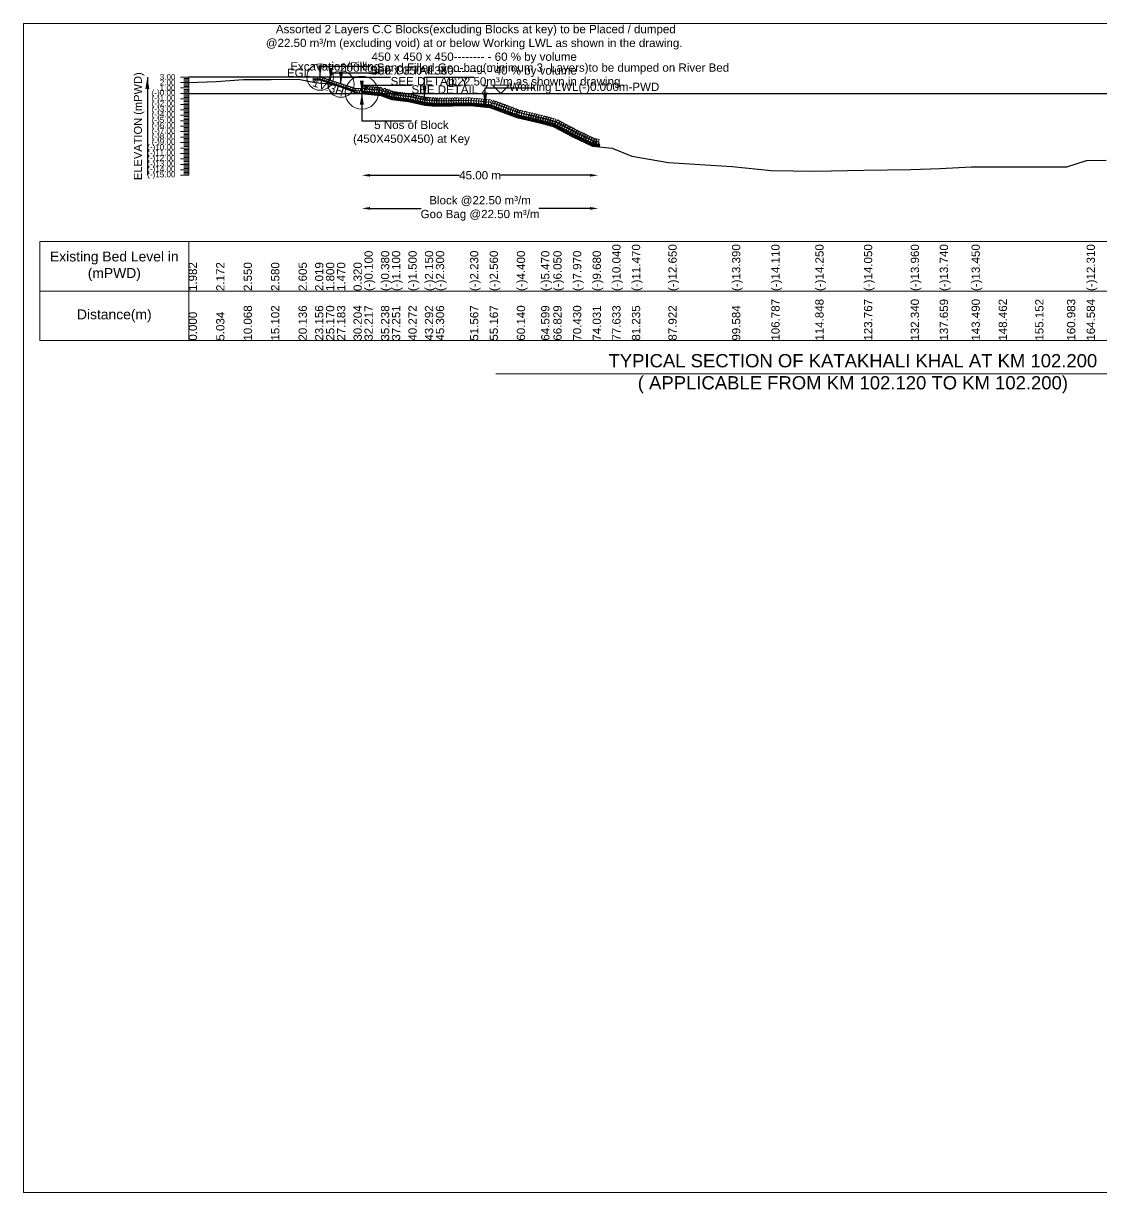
# Model space of a CAD drawing. Header units: inches. Extents: x 89000 to 845000, y -7071 to 31.
# Drawn here: x 385000 to 391522, y -7071 to 0 of the extents above; entities that cross this region are included whole.
import ezdxf

# ---------------------------------------------------------------- set-up
doc = ezdxf.new("R2010")
doc.units = ezdxf.units.IN
doc.header["$LTSCALE"] = 7
doc.header["$MEASUREMENT"] = 0
for name, color, linetype, lineweight in [('Cross section Data Border', 7, 'Continuous', 9), ('Cross Section Labels', 7, 'Continuous', 9), ('Existing_Bed_Level for Xsection', 7, 'Continuous', 25), ('Long Section Labels', 7, 'Continuous', 9)]:
    doc.layers.add(name, color=color, linetype=linetype, lineweight=lineweight)
doc.styles.get("Standard").update_dxf_attribs({"font": 'arial.ttf'})
doc.dimstyles.new('Appron Lebeling Style', dxfattribs={"dimtxt": 50, "dimasz": 50, "dimexe": 0.18, "dimexo": 0.0625, "dimgap": 0.09, "dimtad": 0, "dimtih": 1, "dimtoh": 1, "dimdec": 4, "dimzin": 0, "dimdsep": 46, "dimtxsty": 'Standard', "dimcen": 0.09, "dimse1": 1, "dimse2": 1, "dimadec": 0, "dimazin": 0, "dimtfac": 1, "dimtdec": 4, "dimtofl": 0, "dimtmove": 0, "dimatfit": 3, "dimfxl": 1, "dimtolj": 1, "dimtzin": 0, "dimarcsym": 0})
doc.dimstyles.get("Standard").update_dxf_attribs({"dimtxt": 0.18, "dimasz": 0.18, "dimexe": 0.18, "dimexo": 0.0625, "dimgap": 0.09, "dimtad": 0, "dimtih": 1, "dimtoh": 1, "dimdec": 4, "dimzin": 0, "dimdsep": 46, "dimtxsty": 'Standard', "dimcen": 0.09, "dimadec": 0, "dimazin": 0, "dimtfac": 1, "dimtdec": 4, "dimtofl": 0, "dimtmove": 0, "dimatfit": 3, "dimfxl": 1, "dimtolj": 1, "dimtzin": 0, "dimarcsym": 0})

# ---------------------------------------------------------------- blocks, each defined once
blk = doc.blocks.new('*D299')
at = {"layer": 'Cross Section Labels', "color": 0, "lineweight": -2, "transparency": 16777216}
for p, q in [((387097.3, -918.8), (387638.8, -918.8)), ((388427.4, -918.8), (387886, -918.8))]:
    blk.add_line(p, q, dxfattribs=at)
at = {"layer": 'Cross Section Labels', "color": 0, "transparency": 16777216}
for points in [[(387097.3, -910.4), (387097.3, -927.1), (387047.3, -918.8)], [(388427.4, -910.4), (388427.4, -927.1), (388477.4, -918.8)]]:
    blk.add_solid(points, dxfattribs=at)
at = {"layer": 'Defpoints', "color": 0, "transparency": 16777216}
for p in [(387047.3, -423.8), (388477.4, -746.6), (388477.4, -918.8)]:
    blk.add_point(p, dxfattribs=at)
at = {"layer": 'Cross Section Labels', "color": 0, "transparency": 16777216, "insert": (387762.4, -918.8), "char_height": 50, "attachment_point": 5}
blk.add_mtext('\\A1;45.00 m', dxfattribs=at)
blk = doc.blocks.new('*D300')
at = {"layer": 'Cross Section Labels', "color": 0, "lineweight": -2, "transparency": 16777216}
for p, q in [((387097.3, -1118.8), (387406.7, -1118.8)), ((388427.4, -1118.8), (388118, -1118.8))]:
    blk.add_line(p, q, dxfattribs=at)
at = {"layer": 'Cross Section Labels', "color": 0, "transparency": 16777216}
for points in [[(387097.3, -1110.4), (387097.3, -1127.1), (387047.3, -1118.8)], [(388427.4, -1110.4), (388427.4, -1127.1), (388477.4, -1118.8)]]:
    blk.add_solid(points, dxfattribs=at)
at = {"layer": 'Defpoints', "color": 0, "transparency": 16777216}
for p in [(387047.3, -423.8), (388477.4, -746.6), (388477.4, -1118.8)]:
    blk.add_point(p, dxfattribs=at)
at = {"layer": 'Cross Section Labels', "color": 0, "transparency": 16777216, "insert": (387762.4, -1118.8), "char_height": 50, "attachment_point": 5}
blk.add_mtext('\\A1;Block @22.50 m³/m ^JGoo Bag @22.50 m³/m ', dxfattribs=at)

msp = doc.modelspace()

# ---------------------------------------------------------------- linework, layer by layer
at = {"layer": 'Cross section Data Border'}
msp.add_lwpolyline([(385100, -1318.75), (394134.68528, -1318.75), (394134.68528, -1918.75), (385100, -1918.75)], close=True, dxfattribs=at)
for points in [[(386000, -1318.75), (386000, -1918.75)], [(385100, -1618.75), (394134.68528, -1618.75)]]:
    msp.add_lwpolyline(points, dxfattribs=at)
at = {"layer": 'Cross Section Labels'}
for points in [[(385000, 0), (395000, 0), (395000, -7071), (385000, -7071)], [(387888.34237, -423.75), (387938.34237, -373.75), (387838.34237, -373.75)]]:
    msp.add_lwpolyline(points, close=True, dxfattribs=at)
msp.add_lwpolyline([(387857.34264, -2118.75), (390017.34264, -2118.75), (392177.34264, -2118.75)], dxfattribs=at)
for centre, radius in [((386794.89237, -324.75), 80), ((386921.11737, -366.825), 80), ((387047.34237, -418.8), 100)]:
    msp.add_circle(centre, radius, dxfattribs=at)
at = {"layer": 'Existing_Bed_Level for Xsection'}
for points in [[(387047.34237, -324.75), (386000, -324.75)], [(386000, -358.344), (386166.12013, -352.074), (386332.24043, -339.6), (386498.36056, -338.61), (386664.48086, -337.785), (386764.16101, -357.123), (386830.60098, -364.35), (386897.04116, -375.24), (386996.72128, -413.19), (387063.16146, -427.05), (387162.84158, -436.29), (387229.28159, -460.05), (387328.96174, -473.25), (387428.64187, -494.7), (387495.08204, -499.65), (387701.71277, -497.34), (387820.513, -508.23), (387984.61297, -568.95), (388131.75641, -604.26), (388205.35003, -623.4), (388324.17727, -686.76), (388443.01968, -743.19), (388561.87517, -755.07), (388680.74199, -802.26), (388901.44029, -841.2), (389286.28254, -865.62), (389523.98033, -889.38), (389789.96956, -894), (390084.32207, -887.4), (390367.2338, -884.43), (390542.76296, -877.17), (390735.18088, -867.6), (390899.23473, -867.6), (391120.01749, -867.6), (391312.43614, -867.6), (391431.25684, -829.98), (391550.08452, -826.68)], [(387010.21737, -396.525), (386796.41647, -325.25804), (386794.89237, -324.75), (386793.28582, -324.75), (386763.58582, -324.75)], [(386763.58582, -334.65), (386793.28582, -334.65), (387010.21737, -406.96052)], [(386763.58582, -337.95), (386792.7503, -337.95), (387005.6003, -408.9)], [(386763.58582, -341.25), (386792.21479, -341.25), (387002.79237, -411.44253)], [(386000, -423.75), (394034.68528, -423.75)]]:
    msp.add_lwpolyline(points, dxfattribs=at)
at = {"layer": 'Long Section Labels'}
for points in [[(386000, -324.75), (385950, -324.75)], [(386000, -333), (385970, -333)], [(386000, -341.25), (385970, -341.25)], [(386000, -349.5), (385970, -349.5)], [(386000, -918.75), (386000, -885.75), (386000, -852.75), (386000, -819.75), (386000, -786.75), (386000, -753.75), (386000, -720.75), (386000, -687.75), (386000, -654.75), (386000, -621.75), (386000, -588.75), (386000, -555.75), (386000, -522.75), (386000, -489.75), (386000, -456.75), (386000, -423.75), (386000, -390.75), (386000, -357.75), (386000, -324.75)], [(386000, -357.75), (385950, -357.75)], [(386000, -390.75), (385950, -390.75)], [(386000, -423.75), (385950, -423.75)], [(386000, -366), (385970, -366)], [(386000, -374.25), (385970, -374.25)], [(386000, -382.5), (385970, -382.5)], [(386000, -399), (385970, -399)], [(386000, -407.25), (385970, -407.25)], [(386000, -415.5), (385970, -415.5)], [(386000, -456.75), (385950, -456.75)], [(386000, -489.75), (385950, -489.75)], [(386000, -432), (385970, -432)], [(386000, -440.25), (385970, -440.25)], [(386000, -448.5), (385970, -448.5)], [(386000, -465), (385970, -465)], [(386000, -473.25), (385970, -473.25)], [(386000, -481.5), (385970, -481.5)], [(386000, -522.75), (385950, -522.75)], [(386000, -555.75), (385950, -555.75)], [(386000, -498), (385970, -498)], [(386000, -506.25), (385970, -506.25)], [(386000, -514.5), (385970, -514.5)], [(386000, -531), (385970, -531)], [(386000, -539.25), (385970, -539.25)], [(386000, -547.5), (385970, -547.5)], [(386000, -564), (385970, -564)], [(386000, -588.75), (385950, -588.75)], [(386000, -621.75), (385950, -621.75)], [(386000, -572.25), (385970, -572.25)], [(386000, -580.5), (385970, -580.5)], [(386000, -597), (385970, -597)], [(386000, -605.25), (385970, -605.25)], [(386000, -613.5), (385970, -613.5)], [(386000, -630), (385970, -630)], [(386000, -654.75), (385950, -654.75)], [(386000, -687.75), (385950, -687.75)], [(386000, -638.25), (385970, -638.25)], [(386000, -646.5), (385970, -646.5)], [(386000, -663), (385970, -663)], [(386000, -671.25), (385970, -671.25)], [(386000, -679.5), (385970, -679.5)], [(386000, -696), (385970, -696)], [(386000, -704.25), (385970, -704.25)], [(386000, -720.75), (385950, -720.75)], [(386000, -753.75), (385950, -753.75)], [(386000, -712.5), (385970, -712.5)], [(386000, -729), (385970, -729)], [(386000, -737.25), (385970, -737.25)], [(386000, -745.5), (385970, -745.5)], [(386000, -762), (385970, -762)], [(386000, -770.25), (385970, -770.25)], [(386000, -786.75), (385950, -786.75)], [(386000, -819.75), (385950, -819.75)], [(386000, -778.5), (385970, -778.5)], [(386000, -795), (385970, -795)], [(386000, -803.25), (385970, -803.25)], [(386000, -811.5), (385970, -811.5)], [(386000, -828), (385970, -828)], [(386000, -836.25), (385970, -836.25)], [(386000, -844.5), (385970, -844.5)], [(386000, -852.75), (385950, -852.75)], [(386000, -885.75), (385950, -885.75)], [(386000, -918.75), (385950, -918.75)], [(386000, -861), (385970, -861)], [(386000, -869.25), (385970, -869.25)], [(386000, -877.5), (385970, -877.5)], [(386000, -894), (385970, -894)], [(386000, -902.25), (385970, -902.25)], [(386000, -910.5), (385970, -910.5)]]:
    msp.add_lwpolyline(points, dxfattribs=at)
for points in [[(386763.58582, -324.75), (386753.68582, -324.75), (386753.68582, -339.6), (386763.58582, -339.6)], [(386763.58582, -339.6), (386753.68582, -339.6), (386753.68582, -354.45), (386763.58582, -354.45)], [(386778.43582, -324.75), (386763.58582, -324.75), (386763.58582, -334.65), (386778.43582, -334.65)], [(386793.28582, -324.75), (386778.43582, -324.75), (386778.43582, -334.65), (386793.28582, -334.65)], [(386810.50442, -329.95402), (386796.41647, -325.25804), (386793.28582, -334.65), (386807.37377, -339.34598)], [(386824.59237, -334.65), (386810.50442, -329.95402), (386807.37377, -339.34598), (386821.46171, -344.04196)], [(386838.68032, -339.34598), (386824.59237, -334.65), (386821.46171, -344.04196), (386835.54966, -348.73795)], [(386852.76826, -344.04196), (386838.68032, -339.34598), (386835.54966, -348.73795), (386849.63761, -353.43393)], [(386866.85621, -348.73795), (386852.76826, -344.04196), (386849.63761, -353.43393), (386863.72555, -358.12991)], [(386880.94416, -353.43393), (386866.85621, -348.73795), (386863.72555, -358.12991), (386877.8135, -362.82589)], [(386895.0321, -358.12991), (386880.94416, -353.43393), (386877.8135, -362.82589), (386891.90145, -367.52188)], [(386909.12005, -362.82589), (386895.0321, -358.12991), (386891.90145, -367.52188), (386905.9894, -372.21786)], [(386923.208, -367.52188), (386909.12005, -362.82589), (386905.9894, -372.21786), (386920.07734, -376.91384)], [(386937.29594, -372.21786), (386923.208, -367.52188), (386920.07734, -376.91384), (386934.16529, -381.60982)], [(386951.38389, -376.91384), (386937.29594, -372.21786), (386934.16529, -381.60982), (386948.25324, -386.30581)], [(386965.47184, -381.60982), (386951.38389, -376.91384), (386948.25324, -386.30581), (386962.34118, -391.00179)], [(386979.55979, -386.30581), (386965.47184, -381.60982), (386962.34118, -391.00179), (386976.42913, -395.69777)], [(386993.64773, -391.00179), (386979.55979, -386.30581), (386976.42913, -395.69777), (386990.51708, -400.39375)], [(387007.73568, -395.69777), (386993.64773, -391.00179), (386990.51708, -400.39375), (387004.60502, -405.08973)], [(387017.64237, -408.9), (387002.79237, -408.9), (387002.79237, -423.75), (387017.64237, -423.75)], [(387025.06737, -394.05), (387010.21737, -394.05), (387010.21737, -408.9), (387025.06737, -408.9)], [(387032.49237, -408.9), (387017.64237, -408.9), (387017.64237, -423.75), (387032.49237, -423.75)], [(387039.91737, -394.05), (387025.06737, -394.05), (387025.06737, -408.9), (387039.91737, -408.9)], [(387047.34237, -408.9), (387032.49237, -408.9), (387032.49237, -423.75), (387047.34237, -423.75)], [(387066.55919, -393.69109), (387051.73275, -394.5273), (387052.56897, -409.35374), (387067.3954, -408.51753)], [(387073.08027, -386.38989), (387062.00116, -376.50172), (387052.113, -387.58082), (387063.1921, -397.46899)], [(387083.20938, -386.90024), (387071.084, -378.32716), (387062.51092, -390.45254), (387074.6363, -399.02562)], [(387077.55497, -394.89147), (387062.91796, -397.3975), (387065.42399, -412.03452), (387080.061, -409.52849)], [(387097.99598, -388.2709), (387085.8706, -379.69782), (387077.29753, -391.8232), (387089.42291, -400.39628)], [(387092.34158, -396.26214), (387077.70456, -398.76817), (387080.21059, -413.40519), (387094.84761, -410.89916)], [(387112.78259, -389.64157), (387100.65721, -381.06849), (387092.08413, -393.19387), (387104.20951, -401.76695)], [(387107.12819, -397.6328), (387092.49117, -400.13883), (387094.9972, -414.77585), (387109.63422, -412.26982)], [(387127.5692, -391.01224), (387115.44382, -382.43916), (387106.87074, -394.56454), (387118.99612, -403.13762)], [(387121.9148, -399.00347), (387107.27778, -401.5095), (387109.78381, -416.14652), (387124.42083, -413.64049)], [(387142.35581, -392.3829), (387130.23043, -383.80983), (387121.65735, -395.93521), (387133.78273, -404.50828)], [(387136.70141, -400.37414), (387122.06439, -402.88017), (387124.57042, -417.51719), (387139.20744, -415.01116)], [(387157.14242, -393.75357), (387145.01704, -385.18049), (387136.44396, -397.30587), (387148.56934, -405.87895)], [(387151.48801, -401.7448), (387136.851, -404.25083), (387139.35703, -418.88785), (387153.99404, -416.38182)], [(387171.92902, -395.12424), (387159.80364, -386.55116), (387151.23057, -398.67654), (387163.35595, -407.24962)], [(387166.27462, -403.11547), (387151.6376, -405.6215), (387154.14363, -420.25852), (387168.78065, -417.75249)], [(387188.38981, -410.00827), (387173.58903, -408.80017), (387172.38094, -423.60095), (387187.18171, -424.80905)], [(387195.8519, -403.67193), (387186.23592, -392.35577), (387174.91977, -401.97175), (387184.53575, -413.28791)], [(387202.37258, -415.00873), (387187.57181, -413.80064), (387186.36371, -428.60141), (387201.16448, -429.80951)], [(387209.83468, -408.67239), (387200.21869, -397.35623), (387188.90254, -406.97222), (387198.51852, -418.28837)], [(387216.35535, -420.0092), (387201.55458, -418.8011), (387200.34648, -433.60187), (387215.14726, -434.80997)], [(387223.81745, -413.67285), (387214.20146, -402.35669), (387202.88531, -411.97268), (387212.50129, -423.28883)], [(387230.33812, -425.00966), (387215.53735, -423.80156), (387214.32925, -438.60234), (387229.13003, -439.81043)], [(387237.80022, -418.67331), (387228.18424, -407.35716), (387216.86808, -416.97314), (387226.48406, -428.28929)], [(387251.78299, -423.67377), (387242.16701, -412.35762), (387230.85085, -421.9736), (387240.46683, -433.28975)], [(387258.35522, -421.70606), (387246.57536, -412.66408), (387237.53338, -424.44394), (387249.31323, -433.48592)], [(387273.0767, -423.65553), (387261.29684, -414.61355), (387252.25486, -426.39341), (387264.03472, -435.43539)], [(387287.79818, -425.605), (387276.01832, -416.56302), (387266.97634, -428.34288), (387278.7562, -437.38486)], [(387302.51966, -427.55447), (387290.73981, -418.51249), (387281.69782, -430.29235), (387293.47768, -439.33433)], [(387317.24115, -429.50395), (387305.46129, -420.46196), (387296.41931, -432.24182), (387308.19917, -441.2838)], [(387331.96263, -431.45342), (387320.18277, -422.41144), (387311.14079, -434.19129), (387322.92065, -443.23328)], [(387244.3209, -430.01012), (387229.52012, -428.80202), (387228.31202, -443.6028), (387243.1128, -444.81089)], [(387252.39179, -429.46941), (387237.66775, -431.39952), (387239.59786, -446.12355), (387254.3219, -444.19345)], [(387267.11327, -431.41888), (387252.38924, -433.34899), (387254.31935, -448.07303), (387269.04338, -446.14292)], [(387281.83475, -433.36835), (387267.11072, -435.29846), (387269.04083, -450.0225), (387283.76486, -448.09239)], [(387296.55624, -435.31782), (387281.8322, -437.24793), (387283.76231, -451.97197), (387298.48635, -450.04186)], [(387311.27772, -437.2673), (387296.55369, -439.1974), (387298.48379, -453.92144), (387313.20783, -451.99133)], [(387325.9992, -439.21677), (387311.27517, -441.14688), (387313.20528, -455.87091), (387327.92931, -453.9408)], [(387343.25631, -442.21283), (387328.4249, -442.95567), (387329.16774, -457.78708), (387343.99915, -457.04424)], [(387349.82324, -434.95284), (387338.80662, -424.9951), (387328.84888, -436.01172), (387339.8655, -445.96946)], [(387357.77399, -445.33686), (387342.94258, -446.07971), (387343.68542, -460.91111), (387358.51683, -460.16827)], [(387364.34092, -438.07687), (387353.32429, -428.11913), (387343.36656, -439.13576), (387354.38318, -449.09349)], [(387372.29166, -448.4609), (387357.46025, -449.20374), (387358.20309, -464.03515), (387373.0345, -463.29231)], [(387378.85859, -441.2009), (387367.84197, -431.24317), (387357.88423, -442.25979), (387368.90086, -452.21753)], [(387386.80934, -451.58493), (387371.97793, -452.32777), (387372.72077, -467.15918), (387387.55218, -466.41634)], [(387393.37627, -444.32494), (387382.35964, -434.3672), (387372.40191, -445.38383), (387383.41853, -455.34156)], [(387401.32701, -454.70897), (387386.4956, -455.45181), (387387.23844, -470.28322), (387402.06985, -469.54038)], [(387407.89394, -447.44897), (387396.87732, -437.49124), (387386.91958, -448.50786), (387397.93621, -458.4656)], [(387415.84469, -457.833), (387401.01328, -458.57584), (387401.75612, -473.40725), (387416.58753, -472.66441)], [(387422.41162, -450.57301), (387411.395, -440.61527), (387401.43726, -451.63189), (387412.45388, -461.58963)], [(387430.36236, -460.95704), (387415.53096, -461.69988), (387416.2738, -476.53129), (387431.10521, -475.78845)], [(387436.92929, -453.69704), (387425.91267, -443.73931), (387415.95494, -454.75593), (387426.97156, -464.71367)], [(387446.0361, -454.05118), (387433.75782, -445.69856), (387425.40519, -457.97684), (387437.68347, -466.32946)], [(387440.52699, -462.14327), (387425.93763, -464.91331), (387428.70768, -479.50267), (387443.29704, -476.73262)], [(387460.84506, -455.1545), (387448.56678, -446.80187), (387440.21415, -459.08015), (387452.49243, -467.43278)], [(387455.33594, -463.24658), (387440.74659, -466.01663), (387443.51663, -480.60598), (387458.10599, -477.83594)], [(387475.65401, -456.25781), (387463.37573, -447.90519), (387455.02311, -460.18346), (387467.30139, -468.53609)], [(387470.1449, -464.34989), (387455.55554, -467.11994), (387458.32559, -481.7093), (387472.91495, -478.93925)], [(387490.46297, -457.36112), (387478.18469, -449.0085), (387469.83206, -461.28678), (387482.11034, -469.6394)], [(387484.95386, -465.45321), (387470.3645, -468.22325), (387473.13455, -482.81261), (387487.72391, -480.04256)], [(387505.27193, -458.46444), (387492.99365, -450.11181), (387484.64102, -462.39009), (387496.9193, -470.74272)], [(387499.76281, -466.55652), (387485.17346, -469.32657), (387487.94351, -483.91592), (387502.53286, -481.14588)], [(387516.56483, -457.57841), (387503.6178, -450.30539), (387496.34477, -463.25242), (387509.29181, -470.52544)], [(387511.76725, -466.1116), (387497.46792, -470.11804), (387501.47436, -484.41737), (387515.77369, -480.41094)], [(387531.4139, -457.41241), (387518.46687, -450.13939), (387511.19385, -463.08642), (387524.14088, -470.35944)], [(387526.61632, -465.9456), (387512.31699, -469.95204), (387516.32343, -484.25137), (387530.62276, -480.24493)], [(387546.26297, -457.2464), (387533.31594, -449.97338), (387526.04292, -462.92042), (387538.98995, -470.19344)], [(387541.4654, -465.7796), (387527.16606, -469.78603), (387531.1725, -484.08537), (387545.47183, -480.07893)], [(387561.11204, -457.0804), (387548.16501, -449.80738), (387540.89199, -462.75441), (387553.83902, -470.02743)], [(387556.31447, -465.61359), (387542.01513, -469.62003), (387546.02157, -483.91936), (387560.32091, -479.91293)], [(387575.96112, -456.9144), (387563.01408, -449.64138), (387555.74106, -462.58841), (387568.68809, -469.86143)], [(387571.16354, -465.44759), (387556.86421, -469.45403), (387560.87064, -483.75336), (387575.16998, -479.74692)], [(387590.81019, -456.7484), (387577.86316, -449.47537), (387570.59013, -462.42241), (387583.53717, -469.69543)], [(387586.01261, -465.28159), (387571.71328, -469.28802), (387575.71972, -483.58736), (387590.01905, -479.58092)], [(387605.65926, -456.58239), (387592.71223, -449.30937), (387585.43921, -462.2564), (387598.38624, -469.52942)], [(387600.86168, -465.11558), (387586.56235, -469.12202), (387590.56879, -483.42136), (387604.86812, -479.41492)], [(387620.50833, -456.41639), (387607.5613, -449.14337), (387600.28828, -462.0904), (387613.23531, -469.36342)], [(387615.71076, -464.94958), (387601.41142, -468.95602), (387605.41786, -483.25535), (387619.7172, -479.24891)], [(387635.35741, -456.25039), (387622.41037, -448.97736), (387615.13735, -461.9244), (387628.08438, -469.19742)], [(387630.55983, -464.78358), (387616.26049, -468.79002), (387620.26693, -483.08935), (387634.56627, -479.08291)], [(387649.13199, -453.5716), (387634.74667, -449.88584), (387631.06091, -464.27117), (387645.44623, -467.95693)], [(387645.4089, -464.61757), (387631.10957, -468.62401), (387635.11601, -482.92335), (387649.41534, -478.91691)], [(387663.98107, -453.4056), (387649.59574, -449.71984), (387645.90998, -464.10517), (387660.29531, -467.79093)], [(387660.25797, -464.45157), (387645.95864, -468.45801), (387649.96508, -482.75734), (387664.26441, -478.7509)], [(387678.83014, -453.2396), (387664.44481, -449.55384), (387660.75905, -463.93916), (387675.14438, -467.62493)], [(387675.10705, -464.28557), (387660.80771, -468.29201), (387664.81415, -482.59134), (387679.11348, -478.5849)], [(387693.67921, -453.0736), (387679.29388, -449.38783), (387675.60812, -463.77316), (387689.99345, -467.45892)], [(387689.95612, -464.11956), (387675.65678, -468.126), (387679.66322, -482.42534), (387693.96256, -478.4189)], [(387708.52828, -452.90759), (387694.14296, -449.22183), (387690.45719, -463.60716), (387704.84252, -467.29292)], [(387704.80519, -463.95356), (387690.50586, -467.96), (387694.51229, -482.25933), (387708.81163, -478.2529)], [(387722.99604, -465.80136), (387708.36159, -468.32233), (387710.88256, -482.95679), (387725.51702, -480.43581)], [(387727.83078, -455.19475), (387713.89854, -450.05516), (387708.75896, -463.9874), (387722.69119, -469.12698)], [(387737.78404, -467.15692), (387723.14959, -469.6779), (387725.67056, -484.31235), (387740.30502, -481.79137)], [(387742.61878, -456.55031), (387728.68654, -451.41073), (387723.54696, -465.34296), (387737.47919, -470.48255)], [(387752.57204, -468.51249), (387737.93759, -471.03346), (387740.45856, -485.66791), (387755.09302, -483.14694)], [(387757.40678, -457.90588), (387743.47454, -452.76629), (387738.33496, -466.69852), (387752.26719, -471.83811)], [(387767.36004, -469.86805), (387752.72559, -472.38903), (387755.24656, -487.02348), (387769.88102, -484.5025)], [(387772.19478, -459.26144), (387758.26254, -454.12185), (387753.12296, -468.05409), (387767.05519, -473.19367)], [(387782.14804, -471.22361), (387767.51359, -473.74459), (387770.03456, -488.37904), (387784.66902, -485.85806)], [(387786.98278, -460.617), (387773.05054, -455.47742), (387767.91096, -469.40965), (387781.84319, -474.54924)], [(387796.93604, -472.57918), (387782.30159, -475.10016), (387784.82256, -489.73461), (387799.45702, -487.21363)], [(387801.77078, -461.97257), (387787.83854, -456.83298), (387782.69896, -470.76522), (387796.63119, -475.9048)], [(387811.72404, -473.93474), (387797.08959, -476.45572), (387799.61056, -491.09017), (387814.24502, -488.56919)], [(387816.55878, -463.32813), (387802.62654, -458.18855), (387797.48696, -472.12078), (387811.41919, -477.26037)], [(387826.51204, -475.29031), (387811.87759, -477.81128), (387814.39856, -492.44573), (387829.03302, -489.92476)], [(387831.34678, -464.6837), (387817.41454, -459.54411), (387812.27496, -473.47634), (387826.20719, -478.61593)], [(387848.79608, -483.13567), (387834.00943, -481.76554), (387832.6393, -496.5522), (387847.42595, -497.92233)], [(387856.22193, -474.15059), (387844.10482, -465.56583), (387835.52006, -477.68295), (387847.63717, -486.26771)], [(387862.72325, -488.28898), (387847.93659, -486.91885), (387846.56646, -501.70551), (387861.35312, -503.07564)], [(387870.1491, -479.3039), (387858.03199, -470.71914), (387849.44723, -482.83625), (387861.56434, -491.42101)], [(387876.65041, -493.44228), (387861.86376, -492.07215), (387860.49363, -506.85881), (387875.28028, -508.22894)], [(387884.07626, -484.45721), (387871.95915, -475.87245), (387863.37439, -487.98956), (387875.4915, -496.57432)], [(387898.00343, -489.61051), (387885.88632, -481.02575), (387877.30156, -493.14287), (387889.41867, -501.72763)], [(387911.93059, -494.76382), (387899.81348, -486.17906), (387891.22872, -498.29617), (387903.34584, -506.88093)], [(387925.85776, -499.91713), (387913.74065, -491.33237), (387905.15589, -503.44948), (387917.273, -512.03424)], [(387890.57758, -498.59559), (387875.79092, -497.22546), (387874.42079, -512.01212), (387889.20745, -513.38225)], [(387904.50475, -503.7489), (387889.71809, -502.37877), (387888.34796, -517.16543), (387903.13462, -518.53556)], [(387918.43191, -508.9022), (387903.64525, -507.53207), (387902.27512, -522.31873), (387917.06178, -523.68886)], [(387932.35908, -514.05551), (387917.57242, -512.68538), (387916.20229, -527.47204), (387930.98895, -528.84217)], [(387939.78492, -505.07043), (387927.66781, -496.48567), (387919.08305, -508.60279), (387931.20017, -517.18755)], [(387946.28624, -519.20882), (387931.49958, -517.83869), (387930.12945, -532.62535), (387944.91611, -533.99548)], [(387953.71209, -510.22374), (387941.59498, -501.63898), (387933.01022, -513.75609), (387945.12733, -522.34085)], [(387960.21341, -524.36212), (387945.42675, -522.99199), (387944.05662, -537.77865), (387958.84328, -539.14878)], [(387967.63925, -515.37705), (387955.52214, -506.79229), (387946.93738, -518.9094), (387959.0545, -527.49416)], [(387974.14057, -529.51543), (387959.35391, -528.1453), (387957.98378, -542.93196), (387972.77044, -544.30209)], [(387981.56642, -520.53035), (387969.44931, -511.94559), (387960.86455, -524.06271), (387972.98166, -532.64747)], [(387988.06774, -534.66874), (387973.28108, -533.29861), (387971.91095, -548.08527), (387986.69761, -549.4554)], [(387995.49358, -525.68366), (387983.37647, -517.0989), (387974.79171, -529.21601), (387986.90883, -537.80077)], [(387998.41766, -537.96613), (387983.57286, -538.35937), (387983.9661, -553.20416), (387998.81089, -552.81093)], [(388004.72547, -528.16377), (387991.67572, -521.07668), (387984.58864, -534.12643), (387997.63838, -541.21351)], [(388012.85771, -541.43131), (387998.01291, -541.82454), (387998.40615, -556.66934), (388013.25094, -556.2761)], [(388019.16552, -531.62894), (388006.11577, -524.54186), (387999.02869, -537.5916), (388012.07843, -544.67869)], [(388027.29776, -544.89649), (388012.45296, -545.28972), (388012.8462, -560.13451), (388027.69099, -559.74128)], [(388033.60557, -535.09412), (388020.55582, -528.00704), (388013.46874, -541.05678), (388026.51848, -548.14386)], [(388041.73781, -548.36167), (388026.89301, -548.7549), (388027.28625, -563.59969), (388042.13104, -563.20646)], [(388048.04562, -538.5593), (388034.99587, -531.47222), (388027.90879, -544.52196), (388040.95853, -551.60904)], [(388056.17786, -551.82684), (388041.33306, -552.22008), (388041.7263, -567.06487), (388056.57109, -566.67164)], [(388062.48567, -542.02448), (388049.43592, -534.93739), (388042.34884, -547.98714), (388055.39858, -555.07422)], [(388073.88887, -562.6288), (388063.10989, -552.41429), (388052.89538, -563.19327), (388063.67436, -573.40778)], [(388076.92572, -545.48965), (388063.87597, -538.40257), (388056.78889, -551.45231), (388069.83863, -558.5394)], [(388088.32892, -566.09397), (388077.54994, -555.87947), (388067.33543, -566.65845), (388078.11441, -576.87295)], [(388091.36577, -548.95483), (388078.31602, -541.86775), (388071.22894, -554.91749), (388084.27868, -562.00457)], [(388102.76897, -569.55915), (388091.98999, -559.34465), (388081.77548, -570.12363), (388092.55446, -580.33813)], [(388105.80582, -552.42001), (388092.75607, -545.33293), (388085.66899, -558.38267), (388098.71873, -565.46975)], [(388117.20902, -573.02433), (388106.43004, -562.80983), (388096.21553, -573.58881), (388106.99451, -583.80331)], [(388120.24587, -555.88519), (388107.19612, -548.79811), (388100.10904, -561.84785), (388113.15878, -568.93493)], [(388134.68592, -559.35037), (388121.63617, -552.26328), (388114.54909, -565.31302), (388127.59883, -572.40011)], [(388149.12597, -562.81554), (388136.07622, -555.72846), (388128.98914, -568.7782), (388142.03888, -575.86529)], [(388164.27898, -566.88944), (388151.36568, -559.55669), (388144.03293, -572.46999), (388156.94623, -579.80274)], [(388178.65087, -570.62723), (388165.73757, -563.29449), (388158.40483, -576.20779), (388171.31813, -583.54053)], [(388131.64907, -576.48951), (388120.87009, -566.275), (388110.65558, -577.05398), (388121.43456, -587.26849)], [(388146.08912, -579.95469), (388135.31014, -569.74018), (388125.09563, -580.51916), (388135.87461, -590.73366)], [(388160.91836, -583.96804), (388150.33459, -573.5514), (388139.91796, -584.13517), (388150.50172, -594.55181)], [(388175.29026, -587.70584), (388164.70649, -577.2892), (388154.28985, -587.87297), (388164.87362, -598.28961)], [(388189.66215, -591.44364), (388179.07839, -581.027), (388168.66175, -591.61077), (388179.24551, -602.02741)], [(388193.02277, -574.36503), (388180.10947, -567.03228), (388172.77672, -579.94559), (388185.69002, -587.27833)], [(388204.03405, -595.18144), (388193.45028, -584.7648), (388183.03364, -595.34856), (388193.61741, -605.7652)], [(388207.39466, -578.10283), (388194.48136, -570.77008), (388187.14862, -583.68338), (388200.06192, -591.01613)], [(388218.40594, -598.91924), (388207.82218, -588.5026), (388197.40554, -599.08636), (388207.9893, -609.503)], [(388221.76656, -581.84063), (388208.85326, -574.50788), (388201.52051, -587.42118), (388214.43381, -594.75393)], [(388236.85964, -609.62684), (388228.99753, -597.02883), (388216.39952, -604.89094), (388224.26163, -617.48894)], [(388244.1112, -593.8032), (388233.26449, -583.66065), (388223.12194, -594.50736), (388233.96865, -604.64991)], [(388249.96324, -616.61383), (388242.10114, -604.01582), (388229.50313, -611.87793), (388237.36524, -624.47593)], [(388257.21481, -600.79019), (388246.36809, -590.64764), (388236.22554, -601.49435), (388247.07225, -611.6369)], [(388263.06685, -623.60081), (388255.20474, -611.00281), (388242.60674, -618.86491), (388250.46884, -631.46292)], [(388270.31841, -607.77718), (388259.4717, -597.63463), (388249.32915, -608.48134), (388260.17586, -618.62389)], [(388276.17045, -630.5878), (388268.30835, -617.9898), (388255.71034, -625.8519), (388263.57245, -638.44991)], [(388283.42202, -614.76417), (388272.57531, -604.62161), (388262.43275, -615.46833), (388273.27947, -625.61088)], [(388289.27406, -637.57479), (388281.41195, -624.97678), (388268.81395, -632.83889), (388276.67605, -645.4369)], [(388296.52562, -621.75115), (388285.67891, -611.6086), (388275.53636, -622.45531), (388286.38307, -632.59787)], [(388302.37767, -644.56178), (388294.51556, -631.96377), (388281.91755, -639.82588), (388289.77966, -652.42388)], [(388309.62923, -628.73814), (388298.78252, -618.59559), (388288.63997, -629.4423), (388299.48668, -639.58485)], [(388322.73284, -635.72513), (388311.88612, -625.58258), (388301.74357, -636.42929), (388312.59029, -646.57184)], [(388335.83644, -642.71212), (388324.98973, -632.56957), (388314.84718, -643.41628), (388325.69389, -653.55883)], [(388315.48127, -651.54877), (388307.61917, -638.95076), (388295.02116, -646.81287), (388302.88327, -659.41087)], [(388328.58488, -658.53575), (388320.72277, -645.93775), (388308.12477, -653.79985), (388315.98687, -666.39786)], [(388341.68849, -665.52274), (388333.82638, -652.92474), (388321.22837, -660.78684), (388329.09048, -673.38485)], [(388348.94005, -649.69911), (388338.09334, -639.55655), (388327.95079, -650.40327), (388338.7975, -660.54582)], [(388354.09578, -671.1005), (388345.65594, -658.882), (388333.43745, -667.32185), (388341.87729, -679.54034)], [(388360.60313, -654.95655), (388349.29619, -645.32974), (388339.66938, -656.63669), (388350.97633, -666.2635)], [(388367.51034, -677.47014), (388359.0705, -665.25164), (388346.852, -673.69148), (388355.29184, -685.90998)], [(388374.01769, -661.32619), (388362.71074, -651.69938), (388353.08393, -663.00633), (388364.39088, -672.63314)], [(388380.92489, -683.83977), (388372.48505, -671.62128), (388360.26655, -680.06112), (388368.7064, -692.27962)], [(388387.43224, -667.69583), (388376.12529, -658.06902), (388366.49848, -669.37597), (388377.80543, -679.00277)], [(388394.33944, -690.20941), (388385.8996, -677.99092), (388373.68111, -686.43076), (388382.12095, -698.64925)], [(388400.84679, -674.06546), (388389.53984, -664.43866), (388379.91303, -675.7456), (388391.21998, -685.37241)], [(388407.75399, -696.57905), (388399.31415, -684.36056), (388387.09566, -692.8004), (388395.5355, -705.01889)], [(388414.26134, -680.4351), (388402.95439, -670.80829), (388393.32759, -682.11524), (388404.63453, -691.74205)], [(388421.16855, -702.94869), (388412.7287, -690.73019), (388400.51021, -699.17004), (388408.95005, -711.38853)], [(388427.67589, -686.80474), (388416.36895, -677.17793), (388406.74214, -688.48488), (388418.04909, -698.11169)], [(388434.5831, -709.31833), (388426.14326, -697.09983), (388413.92476, -705.53967), (388422.36461, -717.75817)], [(388441.09045, -693.17438), (388429.7835, -683.54757), (388420.15669, -694.85452), (388431.46364, -704.48133)], [(388447.99765, -715.68796), (388439.55781, -703.46947), (388427.33932, -711.90931), (388435.77916, -724.12781)], [(388454.505, -699.54402), (388443.19805, -689.91721), (388433.57124, -701.22416), (388444.87819, -710.85096)], [(388467.91955, -705.91365), (388456.6126, -696.28685), (388446.9858, -707.59379), (388458.29274, -717.2206)], [(388468.67905, -701.18029), (388454.78949, -695.92647), (388449.53568, -709.81603), (388463.42524, -715.06985)], [(388483.45543, -702.65723), (388469.56586, -697.40342), (388464.31205, -711.29298), (388478.20161, -716.5468)], [(388461.4122, -722.0576), (388452.97236, -709.83911), (388440.75387, -718.27895), (388449.19371, -730.49744)], [(388467.99215, -718.57284), (388455.92872, -709.9128), (388447.26869, -721.97623), (388459.33211, -730.63626)], [(388482.76852, -720.04978), (388470.7051, -711.38975), (388462.04506, -723.45317), (388474.10848, -732.11321)]]:
    msp.add_lwpolyline(points, close=True, dxfattribs=at)
for centre, major_axis in [((387058.66615, -423.24686), (10.75096, -2.24274)), ((387059.81178, -417.75508), (10.75096, -2.24274)), ((387060.95741, -412.2633), (10.75096, -2.24274)), ((387080.13627, -425.80648), (10.93552, -1.01368)), ((387080.65408, -420.22043), (10.93552, -1.01368)), ((387081.17189, -414.63438), (10.93552, -1.01368)), ((387102.52511, -422.2478), (10.93552, -1.01368)), ((387103.04292, -416.66175), (10.93552, -1.01368)), ((387124.39615, -424.27517), (10.93552, -1.01368)), ((387124.91396, -418.68911), (10.93552, -1.01368)), ((387146.26719, -426.30253), (10.93552, -1.01368)), ((387146.78499, -420.71648), (10.93552, -1.01368)), ((387171.83845, -424.61258), (10.34104, -3.69812)), ((387102.00731, -427.83385), (10.93552, -1.01368)), ((387123.87834, -429.86122), (10.93552, -1.01368)), ((387145.74938, -431.88859), (10.93552, -1.01368)), ((387168.06033, -435.17734), (10.34104, -3.69812)), ((387169.94939, -429.89496), (10.34104, -3.69812)), ((387188.7424, -442.57357), (10.34104, -3.69812)), ((387190.63146, -437.29119), (10.34104, -3.69812)), ((387192.52053, -432.00881), (10.34104, -3.69812)), ((387209.42447, -449.96981), (10.34104, -3.69812)), ((387211.31353, -444.68743), (10.34104, -3.69812)), ((387213.2026, -439.40505), (10.34104, -3.69812)), ((387230.10654, -457.36605), (10.34104, -3.69812)), ((387231.99561, -452.08367), (10.34104, -3.69812)), ((387233.88467, -446.80129), (10.34104, -3.69812)), ((387251.29864, -460.13609), (10.88735, -1.44174)), ((387252.0351, -454.57464), (10.88735, -1.44174)), ((387252.77157, -449.01319), (10.88735, -1.44174)), ((387273.07335, -463.01957), (10.88735, -1.44174)), ((387273.80981, -457.45812), (10.88735, -1.44174)), ((387274.54628, -451.89667), (10.88735, -1.44174)), ((387294.84806, -465.90306), (10.88735, -1.44174)), ((387295.58452, -460.34161), (10.88735, -1.44174)), ((387296.32099, -454.78016), (10.88735, -1.44174)), ((387316.62277, -468.78654), (10.88735, -1.44174)), ((387317.35923, -463.22509), (10.88735, -1.44174)), ((387318.0957, -457.66364), (10.88735, -1.44174)), ((387338.4938, -472.43198), (10.73663, -2.3104)), ((387339.67399, -466.94752), (10.73663, -2.3104)), ((387340.85419, -461.46307), (10.73663, -2.3104)), ((387359.96706, -477.05277), (10.73663, -2.3104)), ((387361.14725, -471.56832), (10.73663, -2.3104)), ((387362.32744, -466.08386), (10.73663, -2.3104)), ((387381.44032, -481.67357), (10.73663, -2.3104)), ((387382.62051, -476.18911), (10.73663, -2.3104)), ((387383.8007, -470.70466), (10.73663, -2.3104)), ((387402.91357, -486.29436), (10.73663, -2.3104)), ((387404.09376, -480.80991), (10.73663, -2.3104)), ((387405.27395, -475.32545), (10.73663, -2.3104)), ((387424.38683, -490.91516), (10.73663, -2.3104)), ((387425.56702, -485.4307), (10.73663, -2.3104)), ((387426.74721, -479.94624), (10.73663, -2.3104)), ((387445.81201, -493.16646), (10.95205, -0.81596)), ((387446.22882, -487.57196), (10.95205, -0.81596)), ((387446.64563, -481.97747), (10.95205, -0.81596)), ((387467.71611, -494.79838), (10.95205, -0.81596)), ((387468.13291, -489.20388), (10.95205, -0.81596)), ((387468.54972, -483.60939), (10.95205, -0.81596)), ((387489.6202, -496.4303), (10.95205, -0.81596)), ((387490.03701, -490.83581), (10.95205, -0.81596)), ((387490.45381, -485.24131), (10.95205, -0.81596)), ((387511.20308, -485.4439), (10.98171, 0.12277)), ((387511.26579, -491.05355), (10.98171, 0.12277)), ((387511.32851, -496.6632), (10.98171, 0.12277)), ((387533.16651, -485.19836), (10.98171, 0.12277)), ((387533.22922, -490.80801), (10.98171, 0.12277)), ((387533.29193, -496.41766), (10.98171, 0.12277)), ((387555.12994, -484.95283), (10.98171, 0.12277)), ((387555.19265, -490.56248), (10.98171, 0.12277)), ((387555.25536, -496.17213), (10.98171, 0.12277)), ((387577.09337, -484.70729), (10.98171, 0.12277)), ((387577.15608, -490.31694), (10.98171, 0.12277)), ((387577.21879, -495.92659), (10.98171, 0.12277)), ((387599.05679, -484.46175), (10.98171, 0.12277)), ((387599.11951, -490.0714), (10.98171, 0.12277)), ((387599.18222, -495.68105), (10.98171, 0.12277)), ((387621.02022, -484.21621), (10.98171, 0.12277)), ((387621.08293, -489.82586), (10.98171, 0.12277)), ((387621.14565, -495.43551), (10.98171, 0.12277)), ((387642.98365, -483.97068), (10.98171, 0.12277)), ((387643.04636, -489.58033), (10.98171, 0.12277)), ((387643.10907, -495.18998), (10.98171, 0.12277)), ((387664.94708, -483.72514), (10.98171, 0.12277)), ((387665.00979, -489.33479), (10.98171, 0.12277)), ((387665.0725, -494.94444), (10.98171, 0.12277)), ((387686.9105, -483.4796), (10.98171, 0.12277)), ((387686.97322, -489.08925), (10.98171, 0.12277)), ((387687.03593, -494.6989), (10.98171, 0.12277)), ((387709.25666, -495.21476), (10.93655, -1.00251)), ((387709.76877, -489.62818), (10.93655, -1.00251)), ((387710.28087, -484.04161), (10.93655, -1.00251)), ((387731.12976, -497.21979), (10.93655, -1.00251)), ((387731.64186, -491.63321), (10.93655, -1.00251)), ((387732.15396, -486.04664), (10.93655, -1.00251)), ((387753.51496, -493.63824), (10.93655, -1.00251)), ((387754.02706, -488.05167), (10.93655, -1.00251)), ((387775.38805, -495.64327), (10.93655, -1.00251)), ((387775.90015, -490.0567), (10.93655, -1.00251)), ((387797.26115, -497.6483), (10.93655, -1.00251)), ((387797.77325, -492.06173), (10.93655, -1.00251)), ((387819.64634, -494.06676), (10.93655, -1.00251)), ((387753.00286, -499.22482), (10.93655, -1.00251)), ((387774.87595, -501.22985), (10.93655, -1.00251)), ((387796.74905, -503.23488), (10.93655, -1.00251)), ((387818.62214, -505.23991), (10.93655, -1.00251)), ((387819.13424, -499.65333), (10.93655, -1.00251)), ((387840.06429, -512.47347), (10.29991, -3.81116)), ((387842.0111, -507.2121), (10.29991, -3.81116)), ((387843.9579, -501.95073), (10.29991, -3.81116)), ((387860.66412, -520.09579), (10.29991, -3.81116)), ((387862.61092, -514.83441), (10.29991, -3.81116)), ((387864.55773, -509.57304), (10.29991, -3.81116)), ((387881.26394, -527.7181), (10.29991, -3.81116)), ((387883.21075, -522.45673), (10.29991, -3.81116)), ((387885.15755, -517.19535), (10.29991, -3.81116)), ((387901.86377, -535.34041), (10.29991, -3.81116)), ((387903.81057, -530.07904), (10.29991, -3.81116)), ((387905.75738, -524.81767), (10.29991, -3.81116)), ((387922.46359, -542.96273), (10.29991, -3.81116)), ((387924.4104, -537.70135), (10.29991, -3.81116)), ((387926.3572, -532.43998), (10.29991, -3.81116)), ((387943.06342, -550.58504), (10.29991, -3.81116)), ((387945.01022, -545.32367), (10.29991, -3.81116)), ((387946.95703, -540.06229), (10.29991, -3.81116)), ((387963.66324, -558.20735), (10.29991, -3.81116)), ((387965.61005, -552.94598), (10.29991, -3.81116)), ((387967.55685, -547.68461), (10.29991, -3.81116)), ((387984.26307, -565.82967), (10.29991, -3.81116)), ((387986.20987, -560.56829), (10.29991, -3.81116)), ((387988.15668, -555.30692), (10.29991, -3.81116)), ((388006.56297, -565.56344), (10.67922, -2.56269)), ((388007.87204, -560.10831), (10.67922, -2.56269)), ((388029.23048, -565.23369), (10.67922, -2.56269)), ((388005.2539, -571.01857), (10.67922, -2.56269)), ((388026.61234, -576.14395), (10.67922, -2.56269)), ((388027.92141, -570.68882), (10.67922, -2.56269)), ((388047.97078, -581.26934), (10.67922, -2.56269)), ((388049.27985, -575.81421), (10.67922, -2.56269)), ((388050.58891, -570.35908), (10.67922, -2.56269)), ((388069.32922, -586.39472), (10.67922, -2.56269)), ((388070.63829, -580.93959), (10.67922, -2.56269)), ((388071.94735, -575.48446), (10.67922, -2.56269)), ((388090.68766, -591.5201), (10.67922, -2.56269)), ((388091.99672, -586.06497), (10.67922, -2.56269)), ((388093.30579, -580.60984), (10.67922, -2.56269)), ((388112.04609, -596.64548), (10.67922, -2.56269)), ((388113.35516, -591.19035), (10.67922, -2.56269)), ((388114.66423, -585.73522), (10.67922, -2.56269)), ((388133.45134, -601.8025), (10.62881, -2.76431)), ((388134.8634, -596.37312), (10.62881, -2.76431)), ((388136.27545, -590.94373), (10.62881, -2.76431)), ((388154.70897, -607.33112), (10.62881, -2.76431)), ((388156.12103, -601.90174), (10.62881, -2.76431)), ((388157.53308, -596.47235), (10.62881, -2.76431)), ((388175.9666, -612.85974), (10.62881, -2.76431)), ((388177.37865, -607.43035), (10.62881, -2.76431)), ((388178.79071, -602.00097), (10.62881, -2.76431)), ((388197.22423, -618.38835), (10.62881, -2.76431)), ((388198.63628, -612.95897), (10.62881, -2.76431)), ((388200.04834, -607.52959), (10.62881, -2.76431)), ((388217.99904, -626.96576), (9.69084, -5.16727)), ((388220.63857, -622.01551), (9.69084, -5.16727)), ((388223.2781, -617.06525), (9.69084, -5.16727)), ((388237.38073, -637.30029), (9.69084, -5.16727)), ((388240.02026, -632.35004), (9.69084, -5.16727)), ((388242.65979, -627.39979), (9.69084, -5.16727)), ((388259.40195, -642.68457), (9.69084, -5.16727)), ((388262.04148, -637.73432), (9.69084, -5.16727)), ((388256.76242, -647.63482), (9.69084, -5.16727)), ((388276.14411, -657.96935), (9.69084, -5.16727)), ((388278.78364, -653.0191), (9.69084, -5.16727)), ((388281.42317, -648.06885), (9.69084, -5.16727)), ((388295.5258, -668.30388), (9.69084, -5.16727)), ((388298.16533, -663.35363), (9.69084, -5.16727)), ((388300.80486, -658.40338), (9.69084, -5.16727)), ((388314.90749, -678.63841), (9.69084, -5.16727)), ((388317.54702, -673.68816), (9.69084, -5.16727)), ((388320.18655, -668.73791), (9.69084, -5.16727)), ((388334.38121, -688.49999), (9.92081, -4.7107)), ((388336.78751, -683.43227), (9.92081, -4.7107)), ((388339.19382, -678.36455), (9.92081, -4.7107)), ((388354.22282, -697.92139), (9.92081, -4.7107)), ((388356.62913, -692.85367), (9.92081, -4.7107)), ((388359.03544, -687.78595), (9.92081, -4.7107)), ((388374.06443, -707.34279), (9.92081, -4.7107)), ((388376.47074, -702.27507), (9.92081, -4.7107)), ((388378.87705, -697.20735), (9.92081, -4.7107)), ((388396.31235, -711.69648), (9.92081, -4.7107)), ((388398.71866, -706.62876), (9.92081, -4.7107)), ((388393.90605, -716.76419), (9.92081, -4.7107)), ((388413.74766, -726.1856), (9.92081, -4.7107)), ((388416.15397, -721.11788), (9.92081, -4.7107)), ((388418.56027, -716.05016), (9.92081, -4.7107)), ((388433.58927, -735.607), (9.92081, -4.7107)), ((388435.99558, -730.53928), (9.92081, -4.7107)), ((388438.40189, -725.47156), (9.92081, -4.7107)), ((388453.44149, -741.41272), (10.92795, -1.09228)), ((388453.99945, -735.83053), (10.92795, -1.09228)), ((388454.55741, -730.24835), (10.92795, -1.09228)), ((388475.29739, -743.59729), (10.92795, -1.09228)), ((388475.85535, -738.0151), (10.92795, -1.09228)), ((388476.4133, -732.43292), (10.92795, -1.09228))]:
    msp.add_ellipse(centre, major_axis=major_axis, ratio=0.255, dxfattribs=at)

# ---------------------------------------------------------------- texts
at = {"layer": 'Cross section Data Border', "char_height": 60, "width": 800, "attachment_point": 5}
for s, insert in [('Existing Bed Level in (mPWD)', (385550, -1468.75)), ('Distance(m)', (385550, -1768.75))]:
    msp.add_mtext(s, dxfattribs=dict(at, insert=insert))
at = {"layer": 'Cross Section Labels'}
for s, insert, char_height, attachment_point in [(' Assorted 2 Layers C.C Blocks(excluding Blocks at key) to be Placed / dumped^J@22.50 m³/m (excluding void) at or below Working LWL as shown in the drawing.^J450 x 450 x 450-------- - 60 % by volume^J350 x 350 x 350-------- - 40 % by volume', (387726.7087, -324.75), 50, 8), ('EGL', (386733.88582, -324.75), 50, 9), ('Excavation/Filling', (387158.00487, -300), 50, 9), ('200Kg Sand Filled Geo-bag(minimum 3 -Layers)to be dumped on River Bed^J@22.50m³/m as shown in drawing.', (388092.70902, -390.75), 50, 8), ('SEE DETAIL X', (387094.89237, -258.75), 50, 1), ('SEE DETAIL Y', (387221.11737, -324.75), 50, 1), ('SEE DETAIL Z', (387347.34237, -374.25), 50, 1), ('Working LWL(-)0.000m-PWD', (387938.34237, -423.75), 50, 7), ('5 Nos of Block ^J(450X450X450) at Key', (387347.34237, -588.75), 50, 2), ('TYPICAL SECTION OF KATAKHALI KHAL AT KM 102.200^J( APPLICABLE FROM KM 102.120 TO KM 102.200)', (390017.34264, -2118.75), 80, 5)]:
    msp.add_mtext(s, dxfattribs=dict(at, insert=insert, char_height=char_height, attachment_point=attachment_point))
at = {"layer": 'Cross Section Labels', "insert": (386852.78711, -361.44077), "char_height": 50, "attachment_point": 2, "rotation": 341.565051177}
msp.add_mtext('1V:3H', dxfattribs=at)
at = {"layer": 'Long Section Labels', "rotation": 90}
for s, insert, char_height, attachment_point in [('ELEVATION (mPWD)', (385700, -621.75), 48, 5), ('(-)10.040', (388561.87517, -1618.75), 50, 1), ('(-)11.470', (388680.74199, -1618.75), 50, 1), ('(-)12.650', (388901.44029, -1618.75), 50, 1), ('(-)13.390', (389286.28254, -1618.75), 50, 1), ('(-)14.110', (389523.98033, -1618.75), 50, 1), ('(-)14.250', (389789.96956, -1618.75), 50, 1), ('(-)14.050', (390084.32207, -1618.75), 50, 1), ('(-)13.960', (390367.2338, -1618.75), 50, 1), ('(-)13.740', (390542.76296, -1618.75), 50, 1), ('(-)13.450', (390735.18088, -1618.75), 50, 1), ('(-)13.450', (390735.18088, -1618.75), 50, 1), ('(-)13.450', (390735.18088, -1618.75), 50, 1), ('(-)13.450', (390735.18088, -1618.75), 50, 1), ('(-)12.310', (391431.25684, -1618.75), 50, 1), ('(-)0.100', (387063.16146, -1618.75), 50, 1), ('(-)0.380', (387162.84158, -1618.75), 50, 1), ('(-)1.100', (387229.28159, -1618.75), 50, 1), ('(-)1.500', (387328.96174, -1618.75), 50, 1), ('(-)2.150', (387428.64187, -1618.75), 50, 1), ('(-)2.300', (387495.08204, -1618.75), 50, 1), ('(-)2.230', (387701.71277, -1618.75), 50, 1), ('(-)2.560', (387820.513, -1618.75), 50, 1), ('(-)4.400', (387984.61297, -1618.75), 50, 1), ('(-)5.470', (388131.75641, -1618.75), 50, 1), ('(-)6.050', (388205.35003, -1618.75), 50, 1), ('(-)7.970', (388324.17727, -1618.75), 50, 1), ('(-)9.680', (388443.01968, -1618.75), 50, 1), ('1.982', (386000, -1618.75), 50, 1), ('2.172', (386166.12013, -1618.75), 50, 1), ('2.550', (386332.24043, -1618.75), 50, 1), ('2.580', (386498.36056, -1618.75), 50, 1), ('2.605', (386664.48086, -1618.75), 50, 1), ('2.019', (386764.16101, -1618.75), 50, 1), ('1.800', (386830.60098, -1618.75), 50, 1), ('1.470', (386897.04116, -1618.75), 50, 1), ('0.320', (386996.72128, -1618.75), 50, 1), ('106.787', (389523.98033, -1918.75), 50, 1), ('114.848', (389789.96956, -1918.75), 50, 1), ('123.767', (390084.32207, -1918.75), 50, 1), ('132.340', (390367.2338, -1918.75), 50, 1), ('137.659', (390542.76296, -1918.75), 50, 1), ('143.490', (390735.18088, -1918.75), 50, 1), ('148.462', (390899.23473, -1918.75), 50, 1), ('155.152', (391120.01749, -1918.75), 50, 1), ('160.983', (391312.43614, -1918.75), 50, 1), ('164.584', (391431.25684, -1918.75), 50, 1), ('0.000', (386000, -1918.75), 50, 1), ('5.034', (386166.12013, -1918.75), 50, 1), ('10.068', (386332.24043, -1918.75), 50, 1), ('15.102', (386498.36056, -1918.75), 50, 1), ('20.136', (386664.48086, -1918.75), 50, 1), ('23.156', (386764.16101, -1918.75), 50, 1), ('25.170', (386830.60098, -1918.75), 50, 1), ('27.183', (386897.04116, -1918.75), 50, 1), ('30.204', (386996.72128, -1918.75), 50, 1), ('32.217', (387063.16146, -1918.75), 50, 1), ('35.238', (387162.84158, -1918.75), 50, 1), ('37.251', (387229.28159, -1918.75), 50, 1), ('40.272', (387328.96174, -1918.75), 50, 1), ('43.292', (387428.64187, -1918.75), 50, 1), ('45.306', (387495.08204, -1918.75), 50, 1), ('51.567', (387701.71277, -1918.75), 50, 1), ('55.167', (387820.513, -1918.75), 50, 1), ('60.140', (387984.61297, -1918.75), 50, 1), ('64.599', (388131.75641, -1918.75), 50, 1), ('66.829', (388205.35003, -1918.75), 50, 1), ('70.430', (388324.17727, -1918.75), 50, 1), ('74.031', (388443.01968, -1918.75), 50, 1), ('77.633', (388561.87517, -1918.75), 50, 1), ('81.235', (388680.74199, -1918.75), 50, 1), ('87.922', (388901.44029, -1918.75), 50, 1), ('99.584', (389286.28254, -1918.75), 50, 1)]:
    msp.add_mtext(s, dxfattribs=dict(at, insert=insert, char_height=char_height, attachment_point=attachment_point))
at = {"layer": 'Long Section Labels', "char_height": 35, "attachment_point": 6}
for s, insert in [('3.00', (385920, -324.75)), ('2.00', (385920, -357.75)), ('(-)0.00', (385920, -423.75)), ('1.00', (385920, -390.75)), ('(-)1.00', (385920, -456.75)), ('(-)2.00', (385920, -489.75)), ('(-)3.00', (385920, -522.75)), ('(-)4.00', (385920, -555.75)), ('(-)5.00', (385920, -588.75)), ('(-)6.00', (385920, -621.75)), ('(-)7.00', (385920, -654.75)), ('(-)8.00', (385920, -687.75)), ('(-)9.00', (385920, -720.75)), ('(-)10.00', (385920, -753.75)), ('(-)11.00', (385920, -786.75)), ('(-)12.00', (385920, -819.75)), ('(-)13.00', (385920, -852.75)), ('(-)14.00', (385920, -885.75)), ('(-)15.00', (385920, -918.75))]:
    msp.add_mtext(s, dxfattribs=dict(at, insert=insert))

# ---------------------------------------------------------------- dimensions: what is measured, and where the dimension line sits
at = {"layer": 'Cross Section Labels'}
for base, text, picture, middle in [((388477.38263, -918.75), '45.00 m', '*D299', (387762.3625, -918.75)), ((388477.38263, -1118.75), 'Block @22.50 m³/m ^JGoo Bag @22.50 m³/m ', '*D300', (387762.3625, -1118.75))]:
    dim = msp.add_linear_dim(base=base, p1=(387047.34237, -423.75), p2=(388477.38263, -746.62469), text=text, dimstyle='Appron Lebeling Style', dxfattribs=at)
    dim.commit()
    dim.dimension.update_dxf_attribs({"geometry": picture, "text_midpoint": middle})

# ---------------------------------------------------------------- leaders
at = {"layer": 'Cross Section Labels', "annotation_type": 0, "has_hookline": 1, "hookline_direction": 0}
for points, text_width in [([(386794.89237, -324.75), (386794.89237, -258.75), (387094.80237, -258.75)], 466.13233), ([(386858.00487, -342.8175), (386858.00487, -300), (387157.91487, -300)], 533.32196), ([(386921.11737, -366.825), (386921.11737, -324.75), (387221.02737, -324.75)], 466.03001), ([(387047.34237, -418.8), (387047.34237, -374.25), (387347.25237, -374.25)], 460.91405), ([(387426.7087, -452.98764), (387426.7087, -324.75), (387726.6187, -324.75)], 2510.77763), ([(387047.34237, -418.8), (387047.34237, -588.75), (387347.25237, -588.75)], 701.90996), ([(387792.70902, -500.16708), (387792.70902, -390.75), (388092.61902, -390.75)], 2345.7367)]:
    msp.add_leader(points, dimstyle='Standard', override={"dimasz": 72}, dxfattribs=dict(at, text_width=text_width))
at = {"layer": 'Long Section Labels'}
msp.add_leader([(385750, -324.75), (385750, -918.75)], dimstyle='Standard', override={"dimasz": 72}, dxfattribs=at)

doc.saveas('drawing.dxf')
